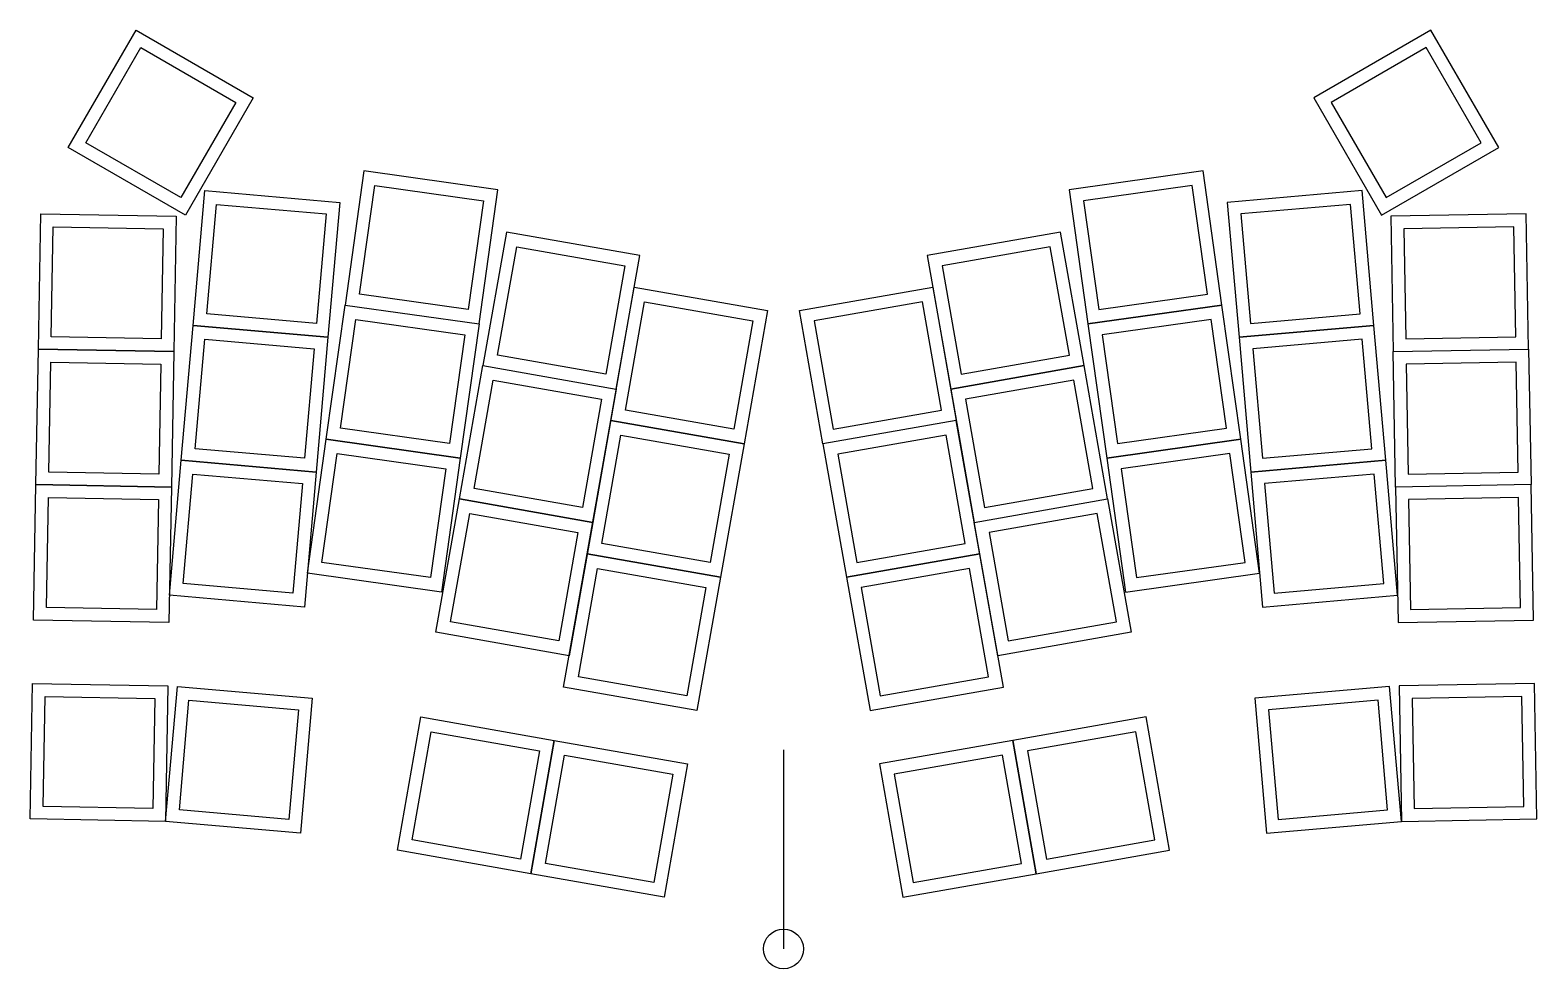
# Model space of a CAD drawing. Header units: millimetres. Extents: x -95 to 95, y -28 to 90.
import ezdxf

# ---------------------------------------------------------------- set-up
doc = ezdxf.new("R2010")
doc.units = ezdxf.units.MM
doc.layers.get('0').update_dxf_attribs({"linetype": 'CONTINUOUS'})

msp = doc.modelspace()

# ---------------------------------------------------------------- linework, layer by layer
msp.add_line((0, 0), (0, -25))
for points in [[(-89.78, 75.64), (-81.28, 90.36), (-66.56, 81.86), (-75.06, 67.14)], [(81.28, 90.36), (66.56, 81.86), (75.06, 67.14), (89.78, 75.64)], [(-87.59, 76.23), (-80.69, 88.18), (-68.74, 81.28), (-75.64, 69.33)], [(87.59, 76.23), (80.69, 88.18), (68.74, 81.28), (75.64, 69.33)], [(-59.77, 22.17), (-57.41, 39.01), (-40.57, 36.64), (-57.41, 39.01), (-55.04, 55.84), (-38.2, 53.48), (-35.84, 70.31), (-52.67, 72.68), (-55.04, 55.84), (-38.2, 53.48), (-40.57, 36.64), (-42.94, 19.81)], [(55.04, 55.84), (52.67, 72.68), (35.84, 70.31), (38.2, 53.48)], [(-55.7, 68.74), (-57.18, 51.81), (-74.11, 53.29), (-72.63, 70.22)], [(-53.23, 57.21), (-51.31, 70.87), (-37.65, 68.95), (-39.57, 55.29)], [(39.57, 55.29), (53.23, 57.21), (51.31, 70.87), (37.65, 68.95)], [(55.7, 68.74), (57.18, 51.81), (74.11, 53.29), (72.63, 70.22)], [(-57.43, 67.29), (-58.63, 53.54), (-72.38, 54.74), (-71.18, 68.49)], [(72.38, 54.74), (71.18, 68.49), (57.43, 67.29), (58.63, 53.54)], [(-76.25, 66.99), (-76.54, 50), (-93.54, 50.29), (-93.24, 67.29)], [(76.54, 50), (93.54, 50.29), (93.24, 67.29), (76.25, 66.99)], [(-91.67, 65.66), (-77.87, 65.42), (-78.12, 51.62), (-91.91, 51.86)], [(-43.64, 14.77), (-40.69, 31.51), (-23.95, 28.56), (-40.69, 31.51), (-37.74, 48.26), (-21, 45.3), (-18.05, 62.05), (-34.79, 65), (-37.74, 48.26), (-21, 45.3), (-23.95, 28.56), (-26.9, 11.82)], [(37.74, 48.26), (34.79, 65), (18.05, 62.05), (21, 45.3)], [(91.91, 51.86), (91.67, 65.66), (77.87, 65.42), (78.12, 51.62)], [(-22.3, 47.16), (-35.89, 49.55), (-33.49, 63.14), (-19.9, 60.75)], [(35.89, 49.55), (33.49, 63.14), (19.9, 60.75), (22.3, 47.16)], [(-7.9, 21.67), (-24.65, 24.62), (-21.69, 41.36), (-4.95, 38.41), (-21.69, 41.36), (-18.74, 58.1), (-2, 55.15), (-4.95, 38.41)], [(7.9, 21.67), (24.65, 24.62), (21.69, 41.36), (4.95, 38.41), (2, 55.15), (18.74, 58.1), (21.69, 41.36), (4.95, 38.41)], [(-3.85, 53.85), (-6.25, 40.26), (-19.84, 42.66), (-17.44, 56.25)], [(19.84, 42.66), (17.44, 56.25), (3.85, 53.85), (6.25, 40.26)], [(57.41, 39.01), (55.04, 55.84), (38.2, 53.48), (40.57, 36.64)], [(-58.66, 34.87), (-75.6, 36.35), (-74.11, 53.29), (-57.18, 51.81)], [(-53.68, 54.04), (-40.01, 52.12), (-41.93, 38.45), (-55.6, 40.37)], [(53.68, 54.04), (40.01, 52.12), (41.93, 38.45), (55.6, 40.37)], [(57.18, 51.81), (58.66, 34.87), (60.14, 17.93), (77.08, 19.42), (75.6, 36.35), (58.66, 34.87), (75.6, 36.35), (74.11, 53.29)], [(-60.12, 36.6), (-73.86, 37.81), (-72.66, 51.55), (-58.91, 50.35)], [(58.91, 50.35), (60.12, 36.6), (73.86, 37.81), (72.66, 51.55)], [(-76.84, 33), (-93.84, 33.3), (-93.54, 50.29), (-76.54, 50)], [(94.13, 16.3), (93.84, 33.3), (76.84, 33), (76.54, 50), (93.54, 50.29), (93.84, 33.3), (76.84, 33), (77.14, 16)], [(-78.41, 34.63), (-92.21, 34.87), (-91.97, 48.66), (-78.17, 48.42)], [(40.69, 31.51), (37.74, 48.26), (21, 45.3), (23.95, 28.56), (40.69, 31.51), (43.64, 14.77), (26.9, 11.82), (23.95, 28.56)], [(91.97, 48.66), (78.17, 48.42), (78.41, 34.63), (92.21, 34.87)], [(-25.25, 30.42), (-38.84, 32.81), (-36.44, 46.4), (-22.85, 44.01)], [(38.84, 32.81), (36.44, 46.4), (22.85, 44.01), (25.25, 30.42)], [(-9.2, 23.52), (-22.79, 25.92), (-20.4, 39.51), (-6.81, 37.11)], [(9.2, 23.52), (22.79, 25.92), (20.4, 39.51), (6.81, 37.11)], [(42.94, 19.81), (59.77, 22.17), (57.41, 39.01), (40.57, 36.64)], [(-58.66, 34.87), (-60.14, 17.93), (-77.08, 19.42), (-75.6, 36.35)], [(-44.3, 21.62), (-57.96, 23.54), (-56.04, 37.2), (-42.38, 35.28)], [(56.04, 37.2), (42.38, 35.28), (44.3, 21.62), (57.96, 23.54)], [(-61.6, 19.67), (-75.34, 20.87), (-74.14, 34.62), (-60.39, 33.42)], [(61.6, 19.67), (75.34, 20.87), (74.14, 34.62), (60.39, 33.42)], [(-77.14, 16), (-94.13, 16.3), (-93.84, 33.3), (-76.84, 33)], [(-78.71, 17.63), (-92.51, 17.87), (-92.27, 31.67), (-78.47, 31.43)], [(92.27, 31.67), (78.47, 31.43), (78.71, 17.63), (92.51, 17.87)], [(-25.8, 27.27), (-28.2, 13.67), (-41.79, 16.07), (-39.39, 29.66)], [(25.8, 27.27), (28.2, 13.67), (41.79, 16.07), (39.39, 29.66)], [(-27.6, 7.88), (-24.65, 24.62), (-7.9, 21.67), (-10.86, 4.93)], [(27.6, 7.88), (24.65, 24.62), (7.9, 21.67), (10.86, 4.93)], [(-25.74, 9.18), (-23.35, 22.77), (-9.76, 20.37), (-12.15, 6.78)], [(23.35, 22.77), (9.76, 20.37), (12.15, 6.78), (25.74, 9.18)], [(-94.27, 8.31), (-77.28, 8.02), (-77.57, -8.98), (-94.57, -8.68)], [(-77.57, -8.98), (-76.09, 7.96), (-59.16, 6.47), (-60.64, -10.46)], [(76.09, 7.96), (59.16, 6.47), (60.64, -10.46), (77.57, -8.98)], [(94.27, 8.31), (77.28, 8.02), (77.57, -8.98), (94.57, -8.68)], [(-79.15, -7.35), (-92.94, -7.11), (-92.7, 6.69), (-78.9, 6.45)], [(-74.64, 6.22), (-60.89, 5.02), (-62.09, -8.73), (-75.84, -7.53)], [(74.64, 6.22), (60.89, 5.02), (62.09, -8.73), (75.84, -7.53)], [(92.94, -7.11), (92.7, 6.69), (78.9, 6.45), (79.15, -7.35)], [(-45.52, 4.13), (-28.78, 1.18), (-31.73, -15.56), (-48.47, -12.61)], [(28.78, 1.18), (31.73, -15.56), (48.47, -12.61), (45.52, 4.13)], [(-33.03, -13.71), (-46.62, -11.31), (-44.22, 2.28), (-30.63, -0.12)], [(30.63, -0.12), (33.03, -13.71), (46.62, -11.31), (44.22, 2.28)], [(-31.73, -15.56), (-28.78, 1.18), (-12.04, -1.77), (-14.99, -18.51)], [(28.78, 1.18), (12.04, -1.77), (14.99, -18.51), (31.73, -15.56)], [(-27.48, -0.67), (-13.89, -3.07), (-16.29, -16.66), (-29.88, -14.26)], [(13.89, -3.07), (16.29, -16.66), (29.88, -14.26), (27.48, -0.67)]]:
    msp.add_lwpolyline(points, close=True)
msp.add_circle((0, -25), 2.5)

doc.saveas('drawing.dxf')
